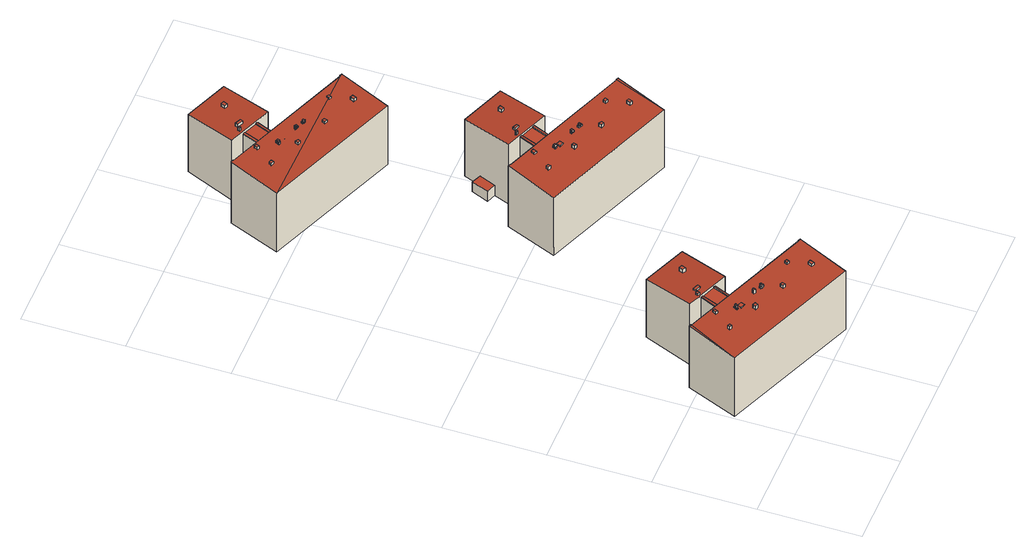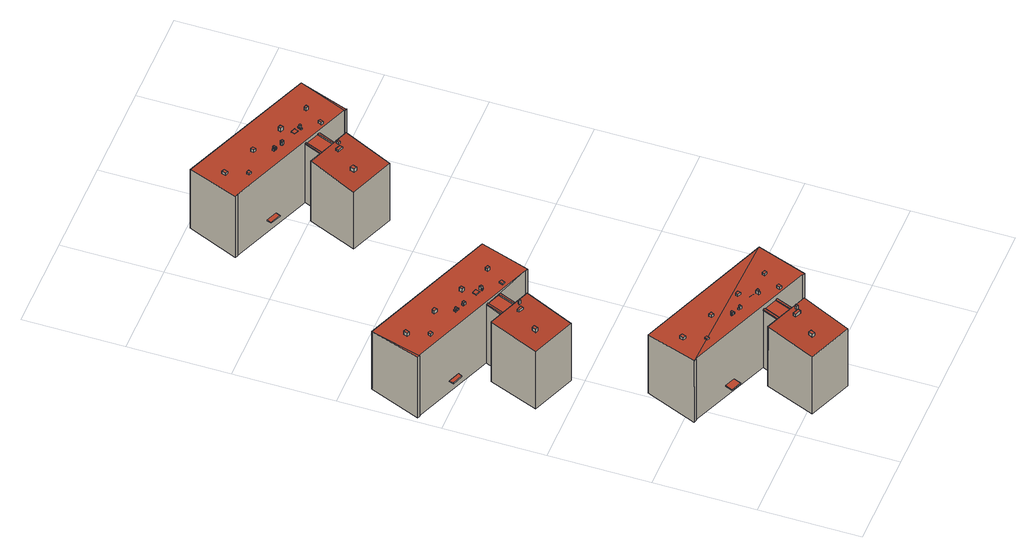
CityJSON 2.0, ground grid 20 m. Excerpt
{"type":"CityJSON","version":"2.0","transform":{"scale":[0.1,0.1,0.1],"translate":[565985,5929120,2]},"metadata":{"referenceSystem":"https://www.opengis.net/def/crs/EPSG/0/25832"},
"CityObjects":{
"building1":{"type":"Building","attributes":{"Grundfläche 2D":"438.576898","Grundhöhe NN":"2.158"},"children":["building1-1","building1-2","building1-3","building1-4","building1-5","building1-6","building1-7","building1-8","building1-9","building1-10","building1-11","building1-12","building1-13","building1-14","building1-15","building1-16","building1-17","building1-18","building1-19","building1-20"],"geometry":[{"type":"Solid","lod":"3","boundaries":[[[[0,1,2,3,4,5,6,7]],[[8,9,10,11,12,13]],[[14,15,16]],[[17,15,14]],[[18,19,20,15,17]],[[21,22,18]],[[22,19,18]],[[23,22,21]],[[24,25,26,27]],[[6,5,28,29]],[[2,1,30,31]],[[27,26,32,33]],[[24,27,33,34]],[[25,24,34,35]],[[9,8,36,37]],[[10,9,37,38]],[[11,10,38,39]],[[30,1,0,7,6,29,36,8,13,12,11,39,40]],[[14,16,41,42]],[[17,14,42,43]],[[3,2,31,44,18,17,43,28,5,4],[25,35,32,26]],[[21,18,44,45]],[[23,21,45,46]],[[19,22,23,46,47]],[[20,19,47,48]],[[16,15,20,48,49,41]],[[35,34,33,32]],[[40,39,38,37,36,29,28,43,42,41,49,48,47,46,45,44,31,30]]]],"semantics":{"surfaces":[{"type":"RoofSurface"},{"type":"WallSurface"},{"type":"GroundSurface"}],"values":[[0,0,0,0,0,0,0,0,0,1,1,1,1,1,1,1,1,1,1,1,1,1,1,1,1,1,2,2]]}}]},
"building1-1":{"type":"BuildingInstallation","parents":["building1"],"geometry":[{"type":"MultiSurface","lod":"3","boundaries":[[[50,51,52,53]],[[3,0,50,53]],[[0,1,51,50]],[[1,2,52,51]],[[2,3,53,52]]],"semantics":{"surfaces":[{"type":"RoofSurface"},{"type":"WallSurface"}],"values":[0,1,1,1,1]}}]},
"building1-2":{"type":"BuildingInstallation","parents":["building1"],"geometry":[{"type":"MultiSurface","lod":"3","boundaries":[[[54,55,56,57]],[[57,56,4,5]],[[54,57,5,6]],[[55,54,6,7]],[[56,55,7,4]]],"semantics":{"surfaces":[{"type":"RoofSurface"},{"type":"WallSurface"}],"values":[0,1,1,1,1]}}]},
"building1-3":{"type":"BuildingInstallation","parents":["building1"],"geometry":[{"type":"MultiSurface","lod":"3","boundaries":[[[58,59,60,61]],[[61,60,62,63]],[[58,61,63,64]],[[59,58,64,65]],[[60,59,65,62]]],"semantics":{"surfaces":[{"type":"RoofSurface"},{"type":"WallSurface"}],"values":[0,1,1,1,1]}}]},
"building1-4":{"type":"BuildingInstallation","parents":["building1"],"geometry":[{"type":"MultiSurface","lod":"3","boundaries":[[[66,67,68,69]],[[69,68,70,71]],[[66,69,71,72]],[[67,66,72,73]],[[68,67,73,70]]],"semantics":{"surfaces":[{"type":"RoofSurface"},{"type":"WallSurface"}],"values":[0,1,1,1,1]}}]},
"building1-5":{"type":"BuildingInstallation","parents":["building1"],"geometry":[{"type":"MultiSurface","lod":"3","boundaries":[[[74,75,76,77]],[[77,76,78,79]],[[74,77,79,80]],[[75,74,80,81]],[[76,75,81,78]]],"semantics":{"surfaces":[{"type":"RoofSurface"},{"type":"WallSurface"}],"values":[0,1,1,1,1]}}]},
"building1-6":{"type":"BuildingInstallation","parents":["building1"],"geometry":[{"type":"MultiSurface","lod":"3","boundaries":[[[82,83,84,85]],[[85,84,86,87]],[[82,85,87,88]],[[83,82,88,89]],[[84,83,89,86]]],"semantics":{"surfaces":[{"type":"RoofSurface"},{"type":"WallSurface"}],"values":[0,1,1,1,1]}}]},
"building1-7":{"type":"BuildingInstallation","parents":["building1"],"geometry":[{"type":"MultiSurface","lod":"3","boundaries":[[[90,91,92,93]],[[93,92,94,95]],[[90,93,95,96]],[[91,90,96,97]],[[92,91,97,94]]],"semantics":{"surfaces":[{"type":"RoofSurface"},{"type":"WallSurface"}],"values":[0,1,1,1,1]}}]},
"building1-8":{"type":"BuildingInstallation","parents":["building1"],"geometry":[{"type":"MultiSurface","lod":"3","boundaries":[[[98,99,100,101]],[[102,103,101,100]],[[103,104,98,101]],[[104,105,99,98]]],"semantics":{"surfaces":[{"type":"RoofSurface"},{"type":"WallSurface"}],"values":[0,1,1,1]}}]},
"building1-9":{"type":"BuildingInstallation","parents":["building1"],"geometry":[{"type":"MultiSurface","lod":"3","boundaries":[[[106,107,108,109,110,111,112,113,114]],[[115,116,117,118,111,110,109]],[[119,112,111,118,120]],[[119,121,113,112]],[[121,122,114,113]],[[123,124,106,114,122]],[[124,125,126,127,108,107,106]],[[109,108,127,115]]],"semantics":{"surfaces":[{"type":"RoofSurface"},{"type":"WallSurface"}],"values":[0,1,1,1,1,1,1,1]}}]},
"building1-10":{"type":"BuildingInstallation","parents":["building1"],"geometry":[{"type":"MultiSurface","lod":"3","boundaries":[[[128,129,130,131]],[[131,130,132,133]],[[128,131,133,134]],[[129,128,134,135]],[[130,129,135,132]]],"semantics":{"surfaces":[{"type":"RoofSurface"},{"type":"WallSurface"}],"values":[0,1,1,1,1]}}]},
"building1-11":{"type":"BuildingInstallation","parents":["building1"],"geometry":[{"type":"MultiSurface","lod":"3","boundaries":[[[136,137,138,139]],[[139,138,140,141]],[[136,139,141,142]],[[137,136,142,143]],[[138,137,143,140]]],"semantics":{"surfaces":[{"type":"RoofSurface"},{"type":"WallSurface"}],"values":[0,1,1,1,1]}}]},
"building1-12":{"type":"BuildingInstallation","parents":["building1"],"geometry":[{"type":"MultiSurface","lod":"3","boundaries":[[[144,145,146,147]],[[147,146,148,149]],[[144,147,149,150]],[[145,144,150,151]],[[146,145,151,148]]],"semantics":{"surfaces":[{"type":"RoofSurface"},{"type":"WallSurface"}],"values":[0,1,1,1,1]}}]},
"building1-13":{"type":"BuildingInstallation","parents":["building1"],"geometry":[{"type":"MultiSurface","lod":"3","boundaries":[[[125,124,152,153]],[[123,154,152,124]],[[153,152,154,155]],[[155,126,125,153]]],"semantics":{"surfaces":[{"type":"RoofSurface"},{"type":"WallSurface"}],"values":[0,1,1,1]}}]},
"building1-14":{"type":"BuildingInstallation","parents":["building1"],"geometry":[{"type":"MultiSurface","lod":"3","boundaries":[[[156,157,158,159,160,161]],[[162,163,160,159]],[[163,164,161,160]],[[164,165,156,161]],[[165,166,157,156]]],"semantics":{"surfaces":[{"type":"RoofSurface"},{"type":"WallSurface"}],"values":[0,1,1,1,1]}}]},
"building1-15":{"type":"BuildingInstallation","parents":["building1"],"geometry":[{"type":"MultiSurface","lod":"3","boundaries":[[[167,168,169,170,171]],[[172,169,168,167,173,174]],[[170,169,172,175]],[[171,170,175,176]],[[167,171,176,173]]],"semantics":{"surfaces":[{"type":"RoofSurface"},{"type":"WallSurface"}],"values":[0,1,1,1,1]}}]},
"building1-16":{"type":"BuildingInstallation","parents":["building1"],"geometry":[{"type":"MultiSurface","lod":"3","boundaries":[[[177,178,179,180]],[[180,179,181,182]],[[177,180,182,183]],[[178,177,183,184]],[[179,178,184,181]]],"semantics":{"surfaces":[{"type":"RoofSurface"},{"type":"WallSurface"}],"values":[0,1,1,1,1]}}]},
"building1-17":{"type":"BuildingInstallation","parents":["building1"],"geometry":[{"type":"MultiSurface","lod":"3","boundaries":[[[118,117,185,186,187]],[[188,189,186,185]],[[116,188,185,117]],[[189,190,187,186]],[[190,120,118,187]]],"semantics":{"surfaces":[{"type":"RoofSurface"},{"type":"WallSurface"}],"values":[0,1,1,1,1]}}]},
"building1-18":{"type":"BuildingInstallation","parents":["building1"],"geometry":[{"type":"MultiSurface","lod":"3","boundaries":[[[191,192,193,194,195]],[[196,197,193,192]],[[197,198,194,193]],[[198,199,195,194]],[[199,200,191,195]]],"semantics":{"surfaces":[{"type":"RoofSurface"},{"type":"WallSurface"}],"values":[0,1,1,1,1]}}]},
"building1-19":{"type":"BuildingInstallation","parents":["building1"],"geometry":[{"type":"MultiSurface","lod":"3","boundaries":[[[201,202,203,204,205,206,207]],[[102,100,99,105,208,205,204,203,202,209]],[[208,210,206,205]],[[210,211,212,201,207,206]],[[212,209,202,201]]],"semantics":{"surfaces":[{"type":"RoofSurface"},{"type":"WallSurface"}],"values":[0,1,1,1,1]}}]},
"building1-20":{"type":"BuildingInstallation","parents":["building1"],"geometry":[{"type":"MultiSurface","lod":"3","boundaries":[[[213,214,215,216,217]],[[166,196,214,213]],[[192,214,196]],[[192,191,215,214]],[[200,162,159,216,215,191]],[[159,158,217,216]],[[158,157,213,217]],[[213,157,166]]],"semantics":{"surfaces":[{"type":"RoofSurface"},{"type":"WallSurface"}],"values":[0,1,1,1,1,1,1,1]}}]},
"building2":{"type":"Building","attributes":{"Grundfläche 2D":"441.576747","Grundhöhe NN":"2.185"},"children":["building2-1","building2-2","building2-3","building2-4","building2-5","building2-6","building2-7","building2-8","building2-9","building2-10","building2-11","building2-12","building2-13","building2-14","building2-15","building2-16","building2-17","building2-18","building2-19","building2-20","building2-21"],"geometry":[{"type":"Solid","lod":"3","boundaries":[[[[218,219,220,221,222,223]],[[224,225,226,227,228]],[[228,227,229]],[[230,231,226,225]],[[232,233,231]],[[233,226,231]],[[234,235,236,237,238,239,240,241,242]],[[243,244,245,246]],[[219,218,247,248]],[[220,219,248,249]],[[221,220,249,250]],[[234,242,241,251,247,218,223,222,221,250,252,236,235]],[[253,225,224,228,254,255]],[[230,225,253,256]],[[232,231,230,256,257]],[[233,232,257,258]],[[226,233,258,259]],[[238,237,260,261,227,226,259,262,240,239],[244,263,264,245]],[[229,227,261,265]],[[228,229,265,254]],[[241,240,262,251]],[[237,236,252,260]],[[246,245,264,266]],[[243,246,266,267]],[[244,243,267,263]],[[251,262,259,258,257,256,253,255,254,265,261,260,252,250,249,248,247]],[[263,267,266,264]]]],"semantics":{"surfaces":[{"type":"RoofSurface"},{"type":"WallSurface"},{"type":"GroundSurface"}],"values":[[0,0,0,0,0,0,0,0,1,1,1,1,1,1,1,1,1,1,1,1,1,1,1,1,1,2,2]]}}]},
"building2-1":{"type":"BuildingInstallation","parents":["building2"],"geometry":[{"type":"MultiSurface","lod":"3","boundaries":[[[268,269,270,271]],[[271,270,272,273]],[[268,271,273,274]],[[269,268,274,275]],[[270,269,275,272]]],"semantics":{"surfaces":[{"type":"RoofSurface"},{"type":"WallSurface"}],"values":[0,1,1,1,1]}}]},
"building2-2":{"type":"BuildingInstallation","parents":["building2"],"geometry":[{"type":"MultiSurface","lod":"3","boundaries":[[[276,277,278,279]],[[279,278,280,281]],[[276,279,281,282]],[[277,276,282,283]],[[278,277,283,280]]],"semantics":{"surfaces":[{"type":"RoofSurface"},{"type":"WallSurface"}],"values":[0,1,1,1,1]}}]},
"building2-3":{"type":"BuildingInstallation","parents":["building2"],"geometry":[{"type":"MultiSurface","lod":"3","boundaries":[[[284,285,286,287,288]],[[289,290,286,285]],[[287,286,290,291]],[[291,292,288,287]],[[289,285,284,288,292,293]]],"semantics":{"surfaces":[{"type":"RoofSurface"},{"type":"WallSurface"}],"values":[0,1,1,1,1]}}]},
"building2-4":{"type":"BuildingInstallation","parents":["building2"],"geometry":[{"type":"MultiSurface","lod":"3","boundaries":[[[294,295,296,297,298,299]],[[300,301,302,303,298,297,296]],[[298,303,304]],[[304,305,299,298]],[[306,299,305]],[[306,307,294,299]],[[308,295,294,307,309]],[[296,295,308,300]]],"semantics":{"surfaces":[{"type":"RoofSurface"},{"type":"WallSurface"}],"values":[0,1,1,1,1,1,1,1]}}]},
"building2-5":{"type":"BuildingInstallation","parents":["building2"],"geometry":[{"type":"MultiSurface","lod":"3","boundaries":[[[310,311,312,313]],[[314,315,313,312]],[[315,316,310,313]],[[316,317,311,310]]],"semantics":{"surfaces":[{"type":"RoofSurface"},{"type":"WallSurface"}],"values":[0,1,1,1]}}]},
"building2-6":{"type":"BuildingInstallation","parents":["building2"],"geometry":[{"type":"MultiSurface","lod":"3","boundaries":[[[318,319,320,321]],[[321,320,322,323]],[[318,321,323,324]],[[319,318,324,325]],[[320,319,325,322]]],"semantics":{"surfaces":[{"type":"RoofSurface"},{"type":"WallSurface"}],"values":[0,1,1,1,1]}}]},
"building2-7":{"type":"BuildingInstallation","parents":["building2"],"geometry":[{"type":"MultiSurface","lod":"3","boundaries":[[[326,327,328,329,330]],[[327,326,327,328]]],"semantics":{"surfaces":[{"type":"RoofSurface"},{"type":"WallSurface"}],"values":[0,1]}}]},
"building2-8":{"type":"BuildingInstallation","parents":["building2"],"geometry":[{"type":"MultiSurface","lod":"3","boundaries":[[[331,332,333,334]],[[334,333,335,336]],[[331,334,336,337]],[[337,338,332,331]],[[338,335,333,332]]],"semantics":{"surfaces":[{"type":"RoofSurface"},{"type":"WallSurface"}],"values":[0,1,1,1,1]}}]},
"building2-9":{"type":"BuildingInstallation","parents":["building2"],"geometry":[{"type":"MultiSurface","lod":"3","boundaries":[[[339,340,341,342]],[[342,341,343,344]],[[339,342,344,345]],[[340,339,345,346]],[[341,340,346,343]]],"semantics":{"surfaces":[{"type":"RoofSurface"},{"type":"WallSurface"}],"values":[0,1,1,1,1]}}]},
"building2-10":{"type":"BuildingInstallation","parents":["building2"],"geometry":[{"type":"MultiSurface","lod":"3","boundaries":[[[347,348,349,350]],[[350,349,351,352]],[[347,350,352,353]],[[348,347,353,354]],[[349,348,354,351]]],"semantics":{"surfaces":[{"type":"RoofSurface"},{"type":"WallSurface"}],"values":[0,1,1,1,1]}}]},
"building2-11":{"type":"BuildingInstallation","parents":["building2"],"geometry":[{"type":"MultiSurface","lod":"3","boundaries":[[[355,356,357,358]],[[358,357,359,360]],[[355,358,360,361]],[[356,355,361,362]],[[357,356,362,359]]],"semantics":{"surfaces":[{"type":"RoofSurface"},{"type":"WallSurface"}],"values":[0,1,1,1,1]}}]},
"building2-12":{"type":"BuildingInstallation","parents":["building2"],"geometry":[{"type":"MultiSurface","lod":"3","boundaries":[[[363,364,365,366,367]],[[368,369,366,365]],[[369,370,367,366]],[[370,371,363,367]],[[371,372,364,363]]],"semantics":{"surfaces":[{"type":"RoofSurface"},{"type":"WallSurface"}],"values":[0,1,1,1,1]}}]},
"building2-13":{"type":"BuildingInstallation","parents":["building2"],"geometry":[{"type":"MultiSurface","lod":"3","boundaries":[[[373,374,375,376]],[[377,314,312,376,375,378]],[[312,311,373,376]],[[317,379,380,374,373,311]],[[380,378,375,374]]],"semantics":{"surfaces":[{"type":"RoofSurface"},{"type":"WallSurface"}],"values":[0,1,1,1,1]}}]},
"building2-14":{"type":"BuildingInstallation","parents":["building2"],"geometry":[{"type":"MultiSurface","lod":"3","boundaries":[[[302,381,382,303]],[[383,384,382,381]],[[301,383,381,302]],[[384,304,303,382]]],"semantics":{"surfaces":[{"type":"RoofSurface"},{"type":"WallSurface"}],"values":[0,1,1,1]}}]},
"building2-15":{"type":"BuildingInstallation","parents":["building2"],"geometry":[{"type":"MultiSurface","lod":"3","boundaries":[[[307,306,385,386]],[[305,387,385,306]],[[386,385,387,388]],[[388,309,307,386]]],"semantics":{"surfaces":[{"type":"RoofSurface"},{"type":"WallSurface"}],"values":[0,1,1,1]}}]},
"building2-16":{"type":"BuildingInstallation","parents":["building2"],"geometry":[{"type":"MultiSurface","lod":"3","boundaries":[[[389,390,391,392]],[[392,391,393,394]],[[389,392,394,395]],[[390,389,395,396]],[[391,390,396,393]]],"semantics":{"surfaces":[{"type":"RoofSurface"},{"type":"WallSurface"}],"values":[0,1,1,1,1]}}]},
"building2-17":{"type":"BuildingInstallation","parents":["building2"],"geometry":[{"type":"MultiSurface","lod":"3","boundaries":[[[397,398,378,380]],[[379,399,397,380]],[[399,400,398,397]],[[400,377,378,398]]],"semantics":{"surfaces":[{"type":"RoofSurface"},{"type":"WallSurface"}],"values":[0,1,1,1]}}]},
"building2-18":{"type":"BuildingInstallation","parents":["building2"],"geometry":[{"type":"MultiSurface","lod":"3","boundaries":[[[401,402,403,404]],[[405,406,402,401]],[[406,407,403,402]],[[407,408,404,403]]],"semantics":{"surfaces":[{"type":"RoofSurface"},{"type":"WallSurface"}],"values":[0,1,1,1]}}]},
"building2-19":{"type":"BuildingInstallation","parents":["building2"],"geometry":[{"type":"MultiSurface","lod":"3","boundaries":[[[409,410,411,412,413,414,415]],[[416,405,412,411]],[[401,404,408,413,412]],[[401,412,405]],[[408,417,414,413]],[[417,368,415,414]],[[365,364,372,418,410,409,415]],[[365,415,368]],[[418,416,411,410]]],"semantics":{"surfaces":[{"type":"RoofSurface"},{"type":"WallSurface"}],"values":[0,1,1,1,1,1,1,1,1]}}]},
"building2-20":{"type":"BuildingInstallation","parents":["building2"],"geometry":[{"type":"MultiSurface","lod":"3","boundaries":[[[419,420,421,422,423]],[[421,420,238,234]],[[236,423,422,421,234,235]],[[419,423,236,237]],[[420,419,237,238]]],"semantics":{"surfaces":[{"type":"RoofSurface"},{"type":"WallSurface"}],"values":[0,1,1,1,1]}}]},
"building2-21":{"type":"BuildingInstallation","parents":["building2"],"geometry":[{"type":"MultiSurface","lod":"3","boundaries":[[[424,425,426,427]],[[240,427,426,239]],[[424,427,240,241]],[[241,242,425,424]],[[242,239,426,425]]],"semantics":{"surfaces":[{"type":"RoofSurface"},{"type":"WallSurface"}],"values":[0,1,1,1,1]}}]},
"building3":{"type":"Building","attributes":{"Grundfläche 2D":"443.447735","Grundhöhe NN":"2.281"},"children":["building3-1","building3-2","building3-3","building3-4","building3-5","building3-6","building3-7","building3-8","building3-9","building3-10","building3-11","building3-12","building3-13","building3-14","building3-15","building3-16","building3-17","building3-18","building3-19","building3-20","building3-21","building3-22"],"geometry":[{"type":"Solid","lod":"3","boundaries":[[[[428,429,430]],[[431,432,433,434,428]],[[434,429,428]],[[435,436,433,432]],[[437,433,436]],[[438,439,440,441,442,443,444,445]],[[446,447,448,449]],[[450,451,452,453]],[[431,428,430,454,455]],[[432,431,455,456]],[[436,435,432,456,457]],[[437,436,457,458]],[[433,437,458,459]],[[443,434,433,459,460]],[[443,442,434]],[[461,462,434,442,441,440]],[[429,434,462,463]],[[430,429,463,454]],[[453,452,464,465]],[[450,453,465,466]],[[451,450,466,467]],[[444,443,460,468]],[[440,439,469,461]],[[439,438,445,444,468,470,447,446,471,469]],[[448,447,470,472]],[[449,448,472,473]],[[452,451,467,471,446,449,473,464]],[[458,457,456,455,454,463,462,461,469,471,467,466,465,464,473,472,470,468,460,459]]]],"semantics":{"surfaces":[{"type":"RoofSurface"},{"type":"WallSurface"},{"type":"GroundSurface"}],"values":[[0,0,0,0,0,0,0,0,1,1,1,1,1,1,1,1,1,1,1,1,1,1,1,1,1,1,1,2]]}}]},
"building3-1":{"type":"BuildingInstallation","parents":["building3"],"geometry":[{"type":"MultiSurface","lod":"3","boundaries":[[[474,475,476,477]],[[478,479,474,477]],[[479,480,475,474]],[[480,481,476,475]]],"semantics":{"surfaces":[{"type":"RoofSurface"},{"type":"WallSurface"}],"values":[0,1,1,1]}}]},
"building3-2":{"type":"BuildingInstallation","parents":["building3"],"geometry":[{"type":"MultiSurface","lod":"3","boundaries":[[[482,483,484,485]],[[485,484,486,487]],[[482,485,487,488]],[[483,482,488,489]],[[484,483,489,486]]],"semantics":{"surfaces":[{"type":"RoofSurface"},{"type":"WallSurface"}],"values":[0,1,1,1,1]}}]},
"building3-3":{"type":"BuildingInstallation","parents":["building3"],"geometry":[{"type":"MultiSurface","lod":"3","boundaries":[[[490,491,492,493]],[[494,495,493,492]],[[496,497,498,490,493,495]],[[498,499,491,490]],[[500,501,494,492,491,499]]],"semantics":{"surfaces":[{"type":"RoofSurface"},{"type":"WallSurface"}],"values":[0,1,1,1,1]}}]},
"building3-4":{"type":"BuildingInstallation","parents":["building3"],"geometry":[{"type":"MultiSurface","lod":"3","boundaries":[[[502,503,504,505]],[[505,504,506,507]],[[502,505,507,508]],[[503,502,508,509]],[[504,503,509,506]]],"semantics":{"surfaces":[{"type":"RoofSurface"},{"type":"WallSurface"}],"values":[0,1,1,1,1]}}]},
"building3-5":{"type":"BuildingInstallation","parents":["building3"],"geometry":[{"type":"MultiSurface","lod":"3","boundaries":[[[510,511,499,498]],[[497,512,510,498]],[[512,513,511,510]],[[513,500,499,511]]],"semantics":{"surfaces":[{"type":"RoofSurface"},{"type":"WallSurface"}],"values":[0,1,1,1]}}]},
"building3-6":{"type":"BuildingInstallation","parents":["building3"],"geometry":[{"type":"MultiSurface","lod":"3","boundaries":[[[514,515,516,517]],[[518,519,514,517]],[[515,514,519,520]],[[520,521,516,515]]],"semantics":{"surfaces":[{"type":"RoofSurface"},{"type":"WallSurface"}],"values":[0,1,1,1]}}]},
"building3-7":{"type":"BuildingInstallation","parents":["building3"],"geometry":[{"type":"MultiSurface","lod":"3","boundaries":[[[522,523,524,525]],[[477,476,525,524]],[[481,518,517,522,525,476]],[[517,516,523,522]],[[521,478,477,524,523,516]]],"semantics":{"surfaces":[{"type":"RoofSurface"},{"type":"WallSurface"}],"values":[0,1,1,1,1]}}]},
"building3-8":{"type":"BuildingInstallation","parents":["building3"],"geometry":[{"type":"MultiSurface","lod":"3","boundaries":[[[526,527,528,529]],[[530,531,526,529]],[[531,532,527,526]],[[532,533,528,527]]],"semantics":{"surfaces":[{"type":"RoofSurface"},{"type":"WallSurface"}],"values":[0,1,1,1]}}]},
"building3-9":{"type":"BuildingInstallation","parents":["building3"],"geometry":[{"type":"MultiSurface","lod":"3","boundaries":[[[534,535,536,537]],[[538,539,535,534]],[[539,540,536,535]],[[540,541,537,536]]],"semantics":{"surfaces":[{"type":"RoofSurface"},{"type":"WallSurface"}],"values":[0,1,1,1]}}]},
"building3-10":{"type":"BuildingInstallation","parents":["building3"],"geometry":[{"type":"MultiSurface","lod":"3","boundaries":[[[542,543,544,545]],[[545,544,546,547]],[[542,545,547,548]],[[548,549,543,542]],[[549,546,544,543]]],"semantics":{"surfaces":[{"type":"RoofSurface"},{"type":"WallSurface"}],"values":[0,1,1,1,1]}}]},
"building3-11":{"type":"BuildingInstallation","parents":["building3"],"geometry":[{"type":"MultiSurface","lod":"3","boundaries":[[[550,551,552,553]],[[553,552,554,555]],[[550,553,555,556]],[[551,550,556,557]],[[552,551,557,554]]],"semantics":{"surfaces":[{"type":"RoofSurface"},{"type":"WallSurface"}],"values":[0,1,1,1,1]}}]},
"building3-12":{"type":"BuildingInstallation","parents":["building3"],"geometry":[{"type":"MultiSurface","lod":"3","boundaries":[[[558,559,560,561]],[[534,537,561,560]],[[541,530,529,558,561,537]],[[529,528,559,558]],[[533,538,534,560,559,528]]],"semantics":{"surfaces":[{"type":"RoofSurface"},{"type":"WallSurface"}],"values":[0,1,1,1,1]}}]},
"building3-13":{"type":"BuildingInstallation","parents":["building3"],"geometry":[{"type":"MultiSurface","lod":"3","boundaries":[[[562,563,564,565]],[[565,564,566,567]],[[562,565,567,568]],[[563,562,568,569]],[[564,563,569,566]]],"semantics":{"surfaces":[{"type":"RoofSurface"},{"type":"WallSurface"}],"values":[0,1,1,1,1]}}]},
"building3-14":{"type":"BuildingInstallation","parents":["building3"],"geometry":[{"type":"MultiSurface","lod":"3","boundaries":[[[570,571,572,573]],[[573,572,574,575]],[[570,573,575,576]],[[571,570,576,577]],[[572,571,577,574]]],"semantics":{"surfaces":[{"type":"RoofSurface"},{"type":"WallSurface"}],"values":[0,1,1,1,1]}}]},
"building3-15":{"type":"BuildingInstallation","parents":["building3"],"geometry":[{"type":"MultiSurface","lod":"3","boundaries":[[[578,579,580,581,582,583]],[[581,580,584,585]],[[582,581,585,586]],[[587,588,579,578,583,582,586,589]],[[580,579,588,584]]],"semantics":{"surfaces":[{"type":"RoofSurface"},{"type":"WallSurface"}],"values":[0,1,1,1,1]}}]},
"building3-16":{"type":"BuildingInstallation","parents":["building3"],"geometry":[{"type":"MultiSurface","lod":"3","boundaries":[[[590,591,495,494]],[[501,592,590,494]],[[592,593,591,590]],[[593,496,495,591]]],"semantics":{"surfaces":[{"type":"RoofSurface"},{"type":"WallSurface"}],"values":[0,1,1,1]}}]},
"building3-17":{"type":"BuildingInstallation","parents":["building3"],"geometry":[{"type":"MultiSurface","lod":"3","boundaries":[[[594,595,596,597]],[[597,596,442,443]],[[594,597,443,444]],[[595,594,444,445]],[[596,595,445,442]]],"semantics":{"surfaces":[{"type":"RoofSurface"},{"type":"WallSurface"}],"values":[0,1,1,1,1]}}]},
"building3-18":{"type":"BuildingInstallation","parents":["building3"],"geometry":[{"type":"MultiSurface","lod":"3","boundaries":[[[598,599,600,601]],[[441,438,598,601]],[[438,439,599,598]],[[439,440,600,599]],[[441,601,600,440]]],"semantics":{"surfaces":[{"type":"RoofSurface"},{"type":"WallSurface"}],"values":[0,1,1,1,1]}}]},
"building3-19":{"type":"BuildingInstallation","parents":["building3"],"geometry":[{"type":"MultiSurface","lod":"3","boundaries":[[[602,603,604,605]],[[606,607,605,604]],[[607,608,602,605]],[[603,602,608,609]],[[604,603,609,606]]],"semantics":{"surfaces":[{"type":"RoofSurface"},{"type":"WallSurface"}],"values":[0,1,1,1,1]}}]},
"building3-20":{"type":"BuildingInstallation","parents":["building3"],"geometry":[{"type":"MultiSurface","lod":"3","boundaries":[[[610,611,612,613]],[[614,615,613,612]],[[615,616,610,613]],[[611,610,616,617]],[[611,617,614,612]]],"semantics":{"surfaces":[{"type":"RoofSurface"},{"type":"WallSurface"}],"values":[0,1,1,1,1]}}]},
"building3-21":{"type":"BuildingInstallation","parents":["building3"],"geometry":[{"type":"MultiSurface","lod":"3","boundaries":[[[618,619,620,621]],[[621,620,622,623]],[[618,621,623,624]],[[619,618,624,625]],[[620,619,625,622]]],"semantics":{"surfaces":[{"type":"RoofSurface"},{"type":"WallSurface"}],"values":[0,1,1,1,1]}}]},
"building3-22":{"type":"BuildingInstallation","parents":["building3"],"geometry":[{"type":"MultiSurface","lod":"3","boundaries":[[[626,627,628,629]],[[630,631,628,627]],[[632,633,626,629]],[[631,632,629,628]],[[633,630,627,626]],[[630,633,632,631]]],"semantics":{"surfaces":[{"type":"RoofSurface"},{"type":"WallSurface"},{"type":"OuterCeilingSurface"}],"values":[0,1,1,1,1,2]}}]}
},
"vertices":[
[133,225,149],[130,227,149],[115,191,149],[119,189,149],[147,178,149],[150,177,149],[164,212,149],[161,214,149],[190,202,154],[230,299,146],[141,335,147],[102,238,155],[126,228,154],[130,227,154],[317,110,157],[322,107,156],[322,108,157],[316,109,157],[53,216,157],[7,118,150],[280,6,150],[53,218,157],[48,218,156],[48,219,157],[225,157,33],[221,148,33],[243,139,33],[246,148,33],[150,177,2],[164,212,2],[130,227,2],[115,191,2],[243,139,31],[246,148,31],[225,157,31],[221,148,31],[190,202,2],[230,299,2],[141,335,2],[102,238,2],[126,228,2],[322,108,2],[317,110,2],[316,109,2],[53,216,2],[53,218,2],[48,219,2],[7,118,2],[280,6,2],[322,107,2],
[133,225,152],[130,227,152],[115,191,152],[119,189,152],
[164,212,152],[161,214,152],[147,178,152],[150,177,152],
[128,232,159],[132,230,159],[134,235,159],[130,237,159],[134,235,154],[130,237,154],[128,232,154],[132,230,154],
[180,286,158],[177,278,158],[183,275,158],[186,284,158],[183,275,149],[186,284,149],[180,286,149],[177,278,149],
[140,245,157],[138,239,157],[148,235,157],[151,240,157],[148,235,153],[151,240,153],[140,245,153],[138,239,153],
[198,95,161],[203,93,161],[205,99,161],[200,101,161],[205,99,154],[200,101,154],[198,95,153],[203,93,153],
[72,147,161],[74,152,161],[69,154,161],[67,149,161],[69,154,154],[67,149,153],[72,147,153],[74,152,154],
[172,140,162],[171,141,162],[169,138,162],[171,137,162],[169,138,155],[171,137,155],[172,140,155],[171,141,155],
[185,134,163],[184,131,163],[184,130,163],[187,129,163],[187,130,163],[188,133,163],[188,134,163],[186,135,163],[185,135,163],[187,129,155],[187,130,155],[187,130,159],[188,133,159],[188,134,155],[188,133,155],[186,135,155],[185,135,155],[185,134,155],[185,134,159],[184,131,159],[184,131,155],[184,130,155],
[131,123,162],[137,121,162],[139,127,162],[133,129,162],[139,127,154],[133,129,154],[131,123,153],[137,121,153],
[93,185,162],[97,183,162],[100,190,162],[96,192,162],[100,190,156],[96,192,156],[93,185,156],[97,183,156],
[270,74,159],[267,66,159],[273,63,159],[276,72,159],[273,63,153],[276,72,154],[270,74,154],[267,66,153],
[183,135,159],[182,132,159],[183,135,155],[182,132,155],
[120,152,158],[121,154,158],[118,155,158],[118,156,158],[117,153,158],[118,153,158],[118,156,155],[117,153,155],[118,153,155],[120,152,155],[121,154,155],
[128,156,156],[126,150,156],[125,148,156],[134,145,156],[137,153,156],[125,148,154],[128,156,155],[126,150,155],[134,145,154],[137,153,155],
[255,108,160],[260,106,160],[262,112,160],[257,114,160],[262,112,156],[257,114,156],[255,108,155],[260,106,155],
[189,129,159],[190,132,159],[190,133,159],[189,129,155],[190,132,155],[190,133,155],
[120,159,158],[123,158,158],[123,159,158],[123,160,158],[121,161,158],[123,158,155],[123,159,155],[123,160,155],[121,161,155],[120,159,155],
[166,139,164],[169,137,164],[169,138,164],[171,141,164],[171,142,164],[167,143,164],[166,140,164],[171,142,155],[169,137,155],[167,143,155],[166,140,155],[166,139,155],
[121,154,164],[123,158,164],[120,159,164],[118,156,164],[118,155,164],
[301,1112,153],[340,1210,147],[252,1246,147],[211,1148,153],[239,1137,153],[240,1137,153],[157,1130,157],[116,1028,150],[426,1020,157],[162,1127,157],[158,1130,157],[163,1128,157],[391,917,150],[431,1018,157],[432,1019,157],[427,1021,157],[243,1136,147],[240,1137,147],[239,1137,147],[225,1102,147],[229,1100,147],[256,1089,147],[260,1088,147],[274,1123,147],[270,1124,147],[337,1073,30],[331,1059,30],[352,1050,30],[358,1065,30],[301,1112,2],[340,1210,2],[252,1246,2],[211,1148,2],[274,1123,2],[239,1137,2],[116,1028,2],[158,1130,2],[157,1130,2],[391,917,2],[432,1019,2],[427,1021,2],[426,1020,2],[225,1102,2],[162,1127,2],[260,1088,2],[331,1059,28],[352,1050,28],[163,1128,2],[358,1065,28],[337,1073,28],
[259,1145,159],[261,1150,159],[249,1155,159],[247,1150,159],[249,1155,152],[247,1150,152],[259,1145,152],[261,1150,152],
[290,1197,156],[286,1189,156],[292,1186,156],[296,1194,156],[292,1186,149],[296,1194,148],[290,1197,148],[286,1189,149],
[241,1142,161],[242,1142,161],[243,1146,161],[240,1147,161],[238,1143,161],[242,1142,152],[243,1146,152],[240,1147,152],[238,1143,152],[241,1142,152],
[294,1042,162],[294,1041,162],[297,1040,162],[297,1041,162],[298,1044,162],[295,1045,162],[297,1040,155],[297,1041,155],[297,1041,159],[298,1044,159],[298,1044,155],[295,1045,155],[295,1045,159],[294,1042,159],[294,1041,155],[294,1042,155],
[231,1072,161],[230,1070,161],[233,1069,161],[234,1070,161],[233,1069,155],[234,1070,155],[231,1072,155],[230,1070,155],
[184,1063,159],[178,1065,159],[176,1060,159],[182,1058,159],[176,1060,153],[182,1058,153],[184,1063,154],[178,1065,154],
[237,1063,155],[236,1061,155],[236,1060,155],[244,1057,155],[245,1060,155],
[202,1096,162],[207,1094,162],[210,1101,162],[205,1103,162],[210,1101,156],[205,1103,156],[202,1096,156],[207,1094,156],
[380,984,160],[377,977,160],[383,974,160],[386,982,160],[383,974,153],[386,982,154],[380,984,154],[377,977,153],
[369,1025,159],[366,1019,159],[371,1017,159],[373,1023,159],[371,1017,155],[373,1023,156],[369,1025,156],[366,1019,155],
[307,1006,159],[313,1004,159],[315,1010,159],[310,1012,159],[315,1010,154],[310,1012,154],[307,1006,153],[313,1004,153],
[273,1050,159],[276,1050,159],[277,1052,159],[275,1053,159],[274,1051,159],[277,1052,155],[275,1053,155],[274,1051,155],[273,1050,155],[276,1050,155],
[230,1070,164],[228,1066,164],[232,1065,164],[233,1069,164],[232,1065,155],[232,1065,161],[228,1066,155],[228,1066,161],
[299,1040,159],[300,1043,159],[299,1040,155],[300,1043,155],
[293,1046,159],[292,1043,159],[293,1046,155],[292,1043,155],
[241,1033,159],[247,1031,159],[249,1036,159],[243,1039,159],[249,1036,154],[243,1039,154],[241,1033,153],[247,1031,153],
[228,1064,161],[231,1063,161],[228,1064,155],[231,1063,155],
[279,1048,159],[281,1047,159],[282,1050,159],[280,1051,159],[279,1048,155],[281,1047,155],[282,1050,155],[280,1051,155],
[276,1050,162],[275,1049,162],[278,1048,162],[279,1048,162],[280,1051,162],[277,1053,162],[277,1052,162],[278,1048,155],[277,1053,155],[275,1049,155],
[225,1102,149],[229,1100,149],[243,1136,149],[240,1137,149],[239,1137,149],
[274,1123,149],[270,1124,149],[256,1089,149],[260,1088,149],
[316,660,157],[321,659,157],[316,661,157],[276,560,149],[551,450,149],[586,553,157],[321,658,157],[591,551,157],[591,552,157],[587,554,157],[402,667,149],[398,668,149],[384,633,149],[388,631,149],[415,621,149],[419,619,149],[433,655,149],[429,656,149],[370,679,154],[460,644,154],[498,742,147],[409,777,147],[363,717,28],[382,710,28],[396,743,28],[377,751,28],[316,661,3],[276,560,3],[551,450,3],[591,552,3],[587,554,3],[586,553,3],[419,619,3],[384,633,3],[321,658,3],[321,659,3],[396,743,3],[377,751,3],[363,717,3],[382,710,3],[433,655,3],[398,668,3],[460,644,3],[370,679,3],[498,742,3],[409,777,3],
[458,572,159],[460,576,159],[458,577,159],[456,573,159],[456,573,155],[458,572,155],[460,576,155],[458,577,155],
[527,557,161],[525,551,161],[530,549,161],[533,555,161],[530,549,155],[533,555,156],[527,557,156],[525,551,155],
[436,586,162],[434,582,162],[437,580,162],[439,585,162],[437,580,159],[439,585,159],[439,585,155],[436,586,155],[436,586,159],[434,582,159],[434,582,155],[437,580,155],
[467,538,161],[473,536,161],[475,541,161],[469,544,161],[475,541,153],[469,544,153],[467,538,153],[473,536,153],
[434,586,159],[432,582,159],[434,586,155],[432,582,155],
[452,579,159],[451,575,159],[453,574,159],[455,578,159],[455,578,155],[452,579,155],[451,575,155],[453,574,155],
[455,578,162],[453,574,162],[456,573,162],[458,577,162],
[387,596,159],[390,595,159],[391,596,159],[387,598,159],[387,598,155],[387,596,155],[390,595,155],[391,596,155],
[392,600,159],[393,602,159],[389,603,159],[389,602,159],[392,600,155],[393,602,155],[389,603,155],[389,602,155],
[360,627,160],[365,624,160],[369,632,160],[363,634,160],[369,632,157],[363,634,157],[360,627,156],[365,624,156],
[340,589,160],[342,594,160],[337,596,160],[334,591,160],[337,596,153],[334,591,153],[340,589,153],[342,594,153],
[387,598,163],[391,596,163],[392,600,163],[389,602,163],
[537,509,161],[542,507,161],[545,515,161],[540,517,161],[545,515,153],[540,517,153],[537,509,153],[542,507,153],
[405,563,161],[407,569,161],[402,571,161],[400,565,161],[402,571,153],[400,565,153],[405,563,153],[407,569,153],
[396,592,157],[395,591,157],[404,588,157],[407,596,157],[398,599,157],[398,598,157],[404,588,155],[407,596,155],[398,599,155],[396,592,155],[395,591,155],[398,598,155],
[439,580,159],[441,584,159],[439,580,155],[441,584,155],
[433,655,152],[429,656,152],[415,621,152],[419,619,152],
[402,667,152],[398,668,152],[384,633,152],[388,631,152],
[398,677,162],[397,674,162],[400,673,162],[402,676,162],[400,673,154],[402,676,153],[398,677,153],[397,674,154],
[418,678,158],[419,682,158],[410,686,158],[408,681,158],[410,686,153],[408,681,153],[418,678,153],[419,682,153],
[448,728,157],[445,720,157],[451,718,157],[454,726,157],[451,718,150],[454,726,149],[448,728,149],[445,720,150],
[493,600,33],[489,592,33],[512,583,33],[515,592,33],[489,592,31],[512,583,31],[515,592,31],[493,600,31]
]}
